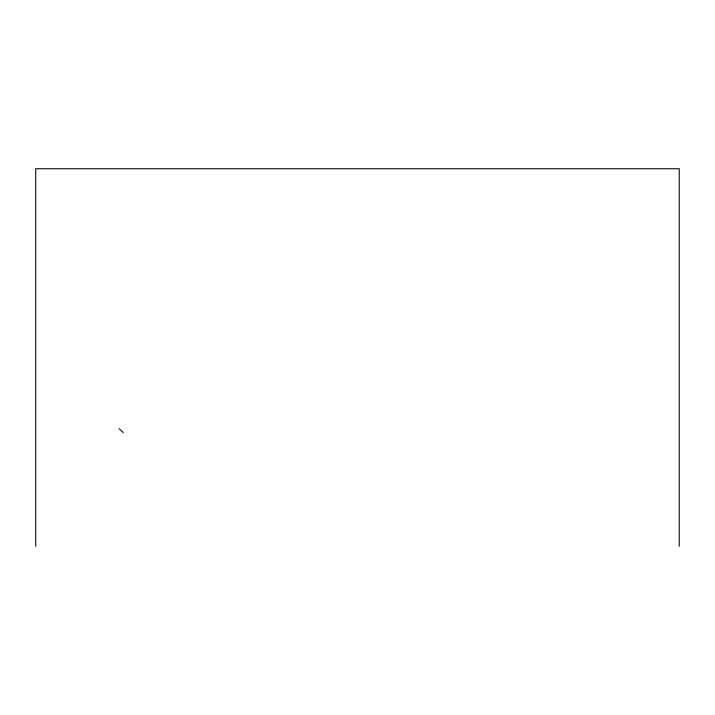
<?xml version="1.0" encoding="UTF-8"?>
<svg xmlns="http://www.w3.org/2000/svg" width="715" height="715" viewBox="0 0 715 715"><rect width="100%" height="100%" fill="white"/><g stroke="black" fill="none" stroke-linecap="round" stroke-linejoin="round"><path stroke-width="1.07" d="M119.074 428.687L123.346 432.691M679.25 546.26L679.25 168.74L35.75 168.74L35.75 546.26"/></g></svg>
